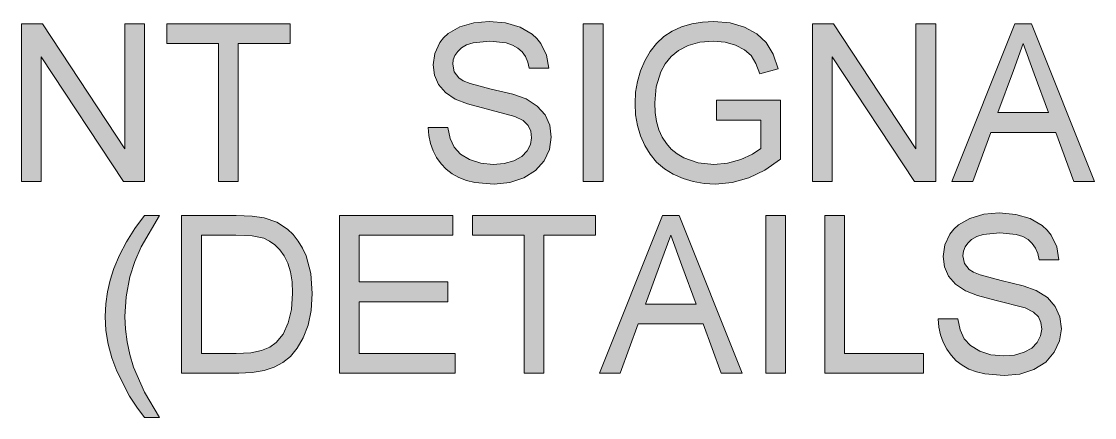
# Model space of a CAD drawing. Header units: metres. Extents: x 902 to 1205, y -4 to 36.
# Drawn here: x 1010.08 to 1013.498, y 13.099 to 14.36 of the extents above; entities that cross this region are included whole.
import ezdxf

# ---------------------------------------------------------------- set-up
doc = ezdxf.new("R2010")
doc.units = ezdxf.units.M
doc.layers.add('A-GENM', color=13, linetype='Continuous', lineweight=5)

# ---------------------------------------------------------------- blocks, each defined once
blk = doc.blocks.new('Signage_Tenant Building - Tenant Signage with Back Panel-3230788-North - Grids A')
at = {"layer": 'A-GENM'}
for points in [[(1011.5854, 13.842), (1011.6355, 13.8469), (1011.6803, 13.8616), (1011.7176, 13.8851), (1011.7451, 13.9164), (1011.762, 13.9528), (1011.7676, 13.9915), (1011.7627, 14.0294), (1011.748, 14.0625), (1011.7231, 14.0906), (1011.6873, 14.1134), (1011.6454, 14.1281), (1011.5091, 14.1626), (1011.4874, 14.1714), (1011.4736, 14.18), (1011.4587, 14.1994), (1011.4537, 14.2235), (1011.4554, 14.2382), (1011.4607, 14.2518), (1011.4695, 14.2643), (1011.4819, 14.2756), (1011.4981, 14.2851), (1011.5184, 14.2918), (1011.5717, 14.2972), (1011.6238, 14.2918), (1011.6444, 14.2849), (1011.6614, 14.2754), (1011.675, 14.2632), (1011.6854, 14.2484), (1011.6927, 14.2309), (1011.6969, 14.2109), (1011.7597, 14.2109), (1011.7527, 14.2525), (1011.7348, 14.2895), (1011.7131, 14.3141), (1011.7067, 14.32), (1011.6686, 14.3421), (1011.6223, 14.3555), (1011.5693, 14.36), (1011.5204, 14.3557), (1011.4762, 14.3429), (1011.4394, 14.3218), (1011.4248, 14.3083), (1011.4126, 14.2927), (1011.3963, 14.2585), (1011.3909, 14.2217), (1011.3953, 14.1888), (1011.4085, 14.1593), (1011.4306, 14.1337), (1011.4619, 14.1125), (1011.5003, 14.0974), (1011.6517, 14.0576), (1011.6785, 14.0446), (1011.6944, 14.0291), (1011.7022, 14.0109), (1011.7048, 13.9899), (1011.7013, 13.9683), (1011.6909, 13.9478), (1011.6733, 13.9299), (1011.6485, 13.9163), (1011.6179, 13.9077), (1011.5829, 13.9048), (1011.5432, 13.9086), (1011.5076, 13.92), (1011.4785, 13.9375), (1011.4582, 13.9597), (1011.4452, 13.9877), (1011.438, 14.0225), (1011.3752, 14.0225), (1011.3774, 13.9965), (1011.3826, 13.9718), (1011.3909, 13.9485), (1011.4023, 13.9266), (1011.4164, 13.9068), (1011.4329, 13.8895), (1011.4518, 13.875), (1011.4732, 13.8631), (1011.4972, 13.8539), (1011.5238, 13.8473)], [(1012.2902, 13.842), (1012.3441, 13.847), (1012.3967, 13.8619), (1012.4479, 13.8866), (1012.4975, 13.9211), (1012.4975, 14.1089), (1012.2934, 14.1089), (1012.2934, 14.0461), (1012.4347, 14.0461), (1012.4347, 13.9553), (1012.4079, 13.9376), (1012.3711, 13.9209), (1012.3287, 13.9088), (1012.2852, 13.9048), (1012.2359, 13.9102), (1012.1895, 13.9262), (1012.1683, 13.9383), (1012.1498, 13.9533), (1012.134, 13.9711), (1012.1208, 13.9917), (1012.1105, 14.0151), (1012.1031, 14.0411), (1012.0984, 14.076), (1012.0972, 14.1011), (1012.1021, 14.1523), (1012.1168, 14.1997), (1012.1307, 14.225), (1012.1491, 14.2481), (1012.1732, 14.268), (1012.2038, 14.2837), (1012.2409, 14.2938), (1012.2842, 14.2972), (1012.3212, 14.2941), (1012.3548, 14.2846), (1012.3829, 14.27), (1012.4037, 14.2512), (1012.4194, 14.2262), (1012.4323, 14.1931), (1012.4902, 14.2094), (1012.4742, 14.2558), (1012.4523, 14.2925), (1012.4226, 14.3208), (1012.3834, 14.3422), (1012.3369, 14.3555), (1012.2852, 14.36), (1012.2489, 14.3581), (1012.2147, 14.3523), (1012.1828, 14.3427), (1012.153, 14.3292), (1012.126, 14.3118), (1012.1023, 14.2903), (1012.082, 14.2647), (1012.065, 14.2351), (1012.0516, 14.2028), (1012.0421, 14.1693), (1012.0363, 14.1345), (1012.0344, 14.0986), (1012.0363, 14.0626), (1012.0421, 14.0283), (1012.0517, 13.9958), (1012.0651, 13.965), (1012.0823, 13.9369), (1012.1032, 13.9122), (1012.1278, 13.8912), (1012.1561, 13.8736), (1012.1871, 13.8598), (1012.2198, 13.8499), (1012.2542, 13.844)], [(1010.0802, 13.8499), (1010.143, 13.8499), (1010.143, 14.2479), (1010.4054, 13.8499), (1010.4726, 13.8499), (1010.4726, 14.3522), (1010.4099, 14.3522), (1010.4099, 13.9542), (1010.1474, 14.3522), (1010.0802, 14.3522), (1010.0802, 14.076)], [(1010.7709, 13.8499), (1010.7709, 14.2894), (1010.9357, 14.2894), (1010.9357, 14.3522), (1010.5433, 14.3522), (1010.5433, 14.2894), (1010.7081, 14.2894), (1010.7081, 13.8499)], [(1011.9324, 13.8499), (1011.9324, 14.3522), (1011.8696, 14.352), (1011.8696, 13.8499)], [(1012.6623, 13.8499), (1012.6623, 14.2479), (1012.9247, 13.8499), (1012.9919, 13.8499), (1012.9919, 14.3522), (1012.9291, 14.3522), (1012.9291, 13.9542), (1012.6667, 14.3522), (1012.5995, 14.3522), (1012.5995, 13.8499)], [(1010.4726, 13.0987), (1010.5197, 13.0987), (1010.4717, 13.1791), (1010.4373, 13.2596), (1010.4253, 13.2998), (1010.4167, 13.34), (1010.4116, 13.3803), (1010.4099, 13.4205), (1010.4138, 13.4836), (1010.4257, 13.5464), (1010.4409, 13.5956), (1010.461, 13.6428), (1010.5197, 13.7423), (1010.4726, 13.7423), (1010.4416, 13.7002), (1010.4148, 13.6581), (1010.3924, 13.6159), (1010.3743, 13.5735), (1010.3595, 13.5239), (1010.3539, 13.4989), (1010.3488, 13.4603), (1010.3471, 13.4209), (1010.3493, 13.376), (1010.3562, 13.3319), (1010.3676, 13.2886), (1010.3835, 13.246), (1010.424, 13.167), (1010.4473, 13.1315)], [(1011.0926, 13.24), (1011.4615, 13.24), (1011.4615, 13.3028), (1011.1554, 13.3028), (1011.1554, 13.4676), (1011.438, 13.4676), (1011.438, 13.5304), (1011.1554, 13.5304), (1011.1554, 13.6795), (1011.4537, 13.6795), (1011.4537, 13.7423), (1011.0926, 13.7423), (1011.0926, 13.5239)], [(1011.744, 13.24), (1011.744, 13.6795), (1011.9088, 13.6795), (1011.9088, 13.7423), (1011.5164, 13.7423), (1011.5164, 13.6795), (1011.6813, 13.6795), (1011.6813, 13.24)], [(1012.4504, 13.24), (1012.5132, 13.24), (1012.5132, 13.7423), (1012.4504, 13.7423), (1012.4504, 13.5239)], [(1012.9527, 13.24), (1012.9527, 13.3028), (1012.7015, 13.3028), (1012.7015, 13.7423), (1012.6387, 13.7423), (1012.6387, 13.24)], [(1013.2099, 13.2322), (1013.26, 13.237), (1013.3049, 13.2517), (1013.3422, 13.2752), (1013.3696, 13.3065), (1013.3865, 13.3429), (1013.3921, 13.3816), (1013.3873, 13.4195), (1013.3726, 13.4526), (1013.3476, 13.4807), (1013.3118, 13.5035), (1013.27, 13.5182), (1013.1337, 13.5528), (1013.112, 13.5615), (1013.0982, 13.5701), (1013.0832, 13.5895), (1013.0782, 13.6136), (1013.08, 13.6284), (1013.0853, 13.6419), (1013.0941, 13.6544), (1013.1064, 13.6658), (1013.1226, 13.6752), (1013.143, 13.6819), (1013.1963, 13.6873), (1013.2484, 13.6819), (1013.269, 13.6751), (1013.286, 13.6655), (1013.2995, 13.6533), (1013.31, 13.6385), (1013.3173, 13.621), (1013.3215, 13.601), (1013.3843, 13.601), (1013.3772, 13.6426), (1013.3594, 13.6796), (1013.3466, 13.6959), (1013.3313, 13.7101), (1013.2932, 13.7322), (1013.2468, 13.7457), (1013.1939, 13.7501), (1013.145, 13.7459), (1013.1008, 13.733), (1013.064, 13.7119), (1013.0493, 13.6984), (1013.0372, 13.6829), (1013.0209, 13.6486), (1013.0154, 13.6118), (1013.0198, 13.5789), (1013.033, 13.5494), (1013.0552, 13.5238), (1013.0864, 13.5027), (1013.1248, 13.4876), (1013.2763, 13.4477), (1013.3031, 13.4347), (1013.3189, 13.4192), (1013.3268, 13.4011), (1013.3294, 13.38), (1013.3259, 13.3585), (1013.3154, 13.3379), (1013.2924, 13.317), (1013.2731, 13.3064), (1013.2425, 13.2978), (1013.2075, 13.2949), (1013.1677, 13.2987), (1013.1322, 13.3101), (1013.1031, 13.3276), (1013.0828, 13.3498), (1013.0697, 13.3778), (1013.0625, 13.4127), (1012.9997, 13.4127), (1013.0019, 13.3866), (1013.0072, 13.362), (1013.0155, 13.3387), (1013.0291, 13.3135), (1013.0409, 13.2969), (1013.0575, 13.2797), (1013.0764, 13.2651), (1013.1116, 13.2479), (1013.1217, 13.244), (1013.1484, 13.2374)]]:
    blk.add_hatch(color=256, dxfattribs=at).paths.add_polyline_path(points)
h = blk.add_hatch(color=256, dxfattribs=at)
h.paths.add_polyline_path([(1013.4314, 13.8499), (1013.4977, 13.8499), (1013.2974, 14.3522), (1013.2439, 14.3522), (1013.0434, 13.8499), (1013.1096, 13.8499), (1013.167, 14.0068), (1013.374, 14.0068)])
h.paths.add_polyline_path([(1013.1901, 14.0696), (1013.2705, 14.2894), (1013.3511, 14.0696)])
h = blk.add_hatch(color=256, dxfattribs=at)
h.paths.add_polyline_path([(1010.772, 13.24), (1010.815, 13.2421), (1010.8527, 13.2486), (1010.8853, 13.2592), (1010.9127, 13.2738), (1010.9367, 13.2935), (1010.9586, 13.3193), (1010.9777, 13.3521), (1010.9929, 13.3925), (1011.003, 13.4399), (1011.0063, 13.4938), (1011.0014, 13.5573), (1010.9866, 13.6133), (1010.9754, 13.6382), (1010.9618, 13.6609), (1010.9457, 13.6812), (1010.9235, 13.7015), (1010.8933, 13.7211), (1010.8533, 13.735), (1010.8154, 13.7405), (1010.7636, 13.7423), (1010.5904, 13.7423), (1010.5904, 13.24)])
h.paths.add_polyline_path([(1010.7642, 13.3028), (1010.6531, 13.3028), (1010.6531, 13.6795), (1010.7625, 13.6795), (1010.8154, 13.677), (1010.8516, 13.6694), (1010.87, 13.6607), (1010.887, 13.6485), (1010.9026, 13.6328), (1010.9167, 13.6138), (1010.9285, 13.5907), (1010.9368, 13.5632), (1010.9422, 13.5239), (1010.9435, 13.4948), (1010.9401, 13.4432), (1010.9299, 13.3998), (1010.9135, 13.3647), (1010.8917, 13.3375), (1010.8714, 13.3228), (1010.8451, 13.3119), (1010.8102, 13.3051)])
h = blk.add_hatch(color=256, dxfattribs=at)
h.paths.add_polyline_path([(1011.9873, 13.24), (1012.0447, 13.397), (1012.2517, 13.397), (1012.3091, 13.24), (1012.3754, 13.24), (1012.1751, 13.7423), (1012.1216, 13.7423), (1011.9211, 13.24), (1011.9763, 13.24)])
h.paths.add_polyline_path([(1012.2288, 13.4597), (1012.0678, 13.4597), (1012.1482, 13.6795), (1012.2052, 13.5239)])
for p, q in [((1011.5204, 14.3557), (1011.4762, 14.3429)), ((1011.5693, 14.36), (1011.5204, 14.3557)), ((1011.6223, 14.3555), (1011.5693, 14.36)), ((1011.6686, 14.3421), (1011.6223, 14.3555)), ((1012.2489, 14.3581), (1012.2147, 14.3523)), ((1012.2852, 14.36), (1012.2489, 14.3581)), ((1012.3369, 14.3555), (1012.2852, 14.36)), ((1012.3834, 14.3422), (1012.3369, 14.3555)), ((1010.1474, 14.3522), (1010.0802, 14.3522)), ((1010.0802, 14.3522), (1010.0802, 13.8499)), ((1010.4099, 13.9542), (1010.1474, 14.3522)), ((1010.4726, 14.3522), (1010.4099, 14.3522)), ((1010.4099, 14.3522), (1010.4099, 13.9542)), ((1010.4726, 13.8499), (1010.4726, 14.3522)), ((1010.9357, 14.3522), (1010.5433, 14.3522)), ((1010.5433, 14.3522), (1010.5433, 14.2894)), ((1010.9357, 14.2894), (1010.9357, 14.3522)), ((1011.4394, 14.3218), (1011.4248, 14.3083)), ((1011.4762, 14.3429), (1011.4394, 14.3218)), ((1011.7067, 14.32), (1011.6686, 14.3421)), ((1011.722, 14.3058), (1011.7067, 14.32)), ((1011.9324, 14.3522), (1011.8696, 14.3522)), ((1011.8696, 14.3522), (1011.8696, 13.8499)), ((1011.9324, 13.8499), (1011.9324, 14.3522)), ((1012.153, 14.3292), (1012.126, 14.3118)), ((1012.1828, 14.3427), (1012.153, 14.3292)), ((1012.2147, 14.3523), (1012.1828, 14.3427)), ((1012.4226, 14.3208), (1012.3834, 14.3422)), ((1012.4523, 14.2925), (1012.4226, 14.3208)), ((1012.6667, 14.3522), (1012.5995, 14.3522)), ((1012.5995, 14.3522), (1012.5995, 13.8499)), ((1012.9291, 13.9542), (1012.6667, 14.3522)), ((1012.9919, 14.3522), (1012.9291, 14.3522)), ((1012.9291, 14.3522), (1012.9291, 13.9542)), ((1012.9919, 13.8499), (1012.9919, 14.3522)), ((1013.2439, 14.3522), (1013.0434, 13.8499)), ((1013.2974, 14.3522), (1013.2439, 14.3522)), ((1013.4977, 13.8499), (1013.2974, 14.3522)), ((1010.5433, 14.2894), (1010.7081, 14.2894)), ((1010.7081, 14.2894), (1010.7081, 13.8499)), ((1010.7709, 13.8499), (1010.7709, 14.2894)), ((1010.7709, 14.2894), (1010.9357, 14.2894)), ((1011.4126, 14.2927), (1011.3963, 14.2585)), ((1011.4248, 14.3083), (1011.4126, 14.2927)), ((1011.4981, 14.2851), (1011.5184, 14.2918)), ((1011.5184, 14.2918), (1011.5717, 14.2972)), ((1011.5717, 14.2972), (1011.6238, 14.2918)), ((1011.6238, 14.2918), (1011.6444, 14.2849)), ((1011.7348, 14.2895), (1011.722, 14.3058)), ((1011.7527, 14.2525), (1011.7348, 14.2895)), ((1012.1023, 14.2903), (1012.082, 14.2647)), ((1012.126, 14.3118), (1012.1023, 14.2903)), ((1012.2038, 14.2837), (1012.2409, 14.2938)), ((1012.2409, 14.2938), (1012.2842, 14.2972)), ((1012.2842, 14.2972), (1012.3212, 14.2941)), ((1012.3212, 14.2941), (1012.3548, 14.2846)), ((1012.4742, 14.2558), (1012.4523, 14.2925)), ((1013.2392, 14.2039), (1013.2705, 14.2894)), ((1013.2705, 14.2894), (1013.3057, 14.1931)), ((1011.3963, 14.2585), (1011.3909, 14.2217)), ((1011.4554, 14.2382), (1011.4607, 14.2518)), ((1011.4607, 14.2518), (1011.4695, 14.2643)), ((1011.4695, 14.2643), (1011.4819, 14.2756)), ((1011.4819, 14.2756), (1011.4981, 14.2851)), ((1011.6444, 14.2849), (1011.6614, 14.2754)), ((1011.6614, 14.2754), (1011.675, 14.2632)), ((1011.675, 14.2632), (1011.6854, 14.2484)), ((1011.7597, 14.2109), (1011.7527, 14.2525)), ((1012.082, 14.2647), (1012.065, 14.2351)), ((1012.1491, 14.2481), (1012.1732, 14.268)), ((1012.1732, 14.268), (1012.2038, 14.2837)), ((1012.3548, 14.2846), (1012.3829, 14.27)), ((1012.3829, 14.27), (1012.4037, 14.2512)), ((1012.4037, 14.2512), (1012.4194, 14.2262)), ((1012.4902, 14.2094), (1012.4742, 14.2558)), ((1010.143, 13.8499), (1010.143, 14.2479)), ((1010.143, 14.2479), (1010.4054, 13.8499)), ((1011.3909, 14.2217), (1011.3953, 14.1888)), ((1011.4537, 14.2235), (1011.4554, 14.2382)), ((1011.4587, 14.1994), (1011.4537, 14.2235)), ((1011.6854, 14.2484), (1011.6927, 14.2309)), ((1011.6927, 14.2309), (1011.6969, 14.2109)), ((1012.065, 14.2351), (1012.0516, 14.2028)), ((1012.1168, 14.1997), (1012.1307, 14.225)), ((1012.1307, 14.225), (1012.1491, 14.2481)), ((1012.4194, 14.2262), (1012.4323, 14.1931)), ((1012.6623, 13.8499), (1012.6623, 14.2479)), ((1012.6623, 14.2479), (1012.9247, 13.8499)), ((1011.3953, 14.1888), (1011.4085, 14.1593)), ((1011.4736, 14.18), (1011.4587, 14.1994)), ((1011.6969, 14.2109), (1011.7597, 14.2109)), ((1012.0516, 14.2028), (1012.0421, 14.1693)), ((1012.1021, 14.1523), (1012.1168, 14.1997)), ((1012.4323, 14.1931), (1012.4902, 14.2094)), ((1013.1901, 14.0696), (1013.2392, 14.2039)), ((1013.3057, 14.1931), (1013.3511, 14.0696)), ((1011.4085, 14.1593), (1011.4306, 14.1337)), ((1011.4874, 14.1714), (1011.4736, 14.18)), ((1011.5091, 14.1626), (1011.4874, 14.1714)), ((1011.5762, 14.1449), (1011.5091, 14.1626)), ((1012.0421, 14.1693), (1012.0363, 14.1345)), ((1012.0972, 14.1011), (1012.1021, 14.1523)), ((1011.4306, 14.1337), (1011.4619, 14.1125)), ((1011.6454, 14.1281), (1011.5762, 14.1449)), ((1011.6873, 14.1134), (1011.6454, 14.1281)), ((1012.0363, 14.1345), (1012.0344, 14.0986)), ((1011.4619, 14.1125), (1011.5003, 14.0974)), ((1011.5003, 14.0974), (1011.5603, 14.0816)), ((1011.5603, 14.0816), (1011.6517, 14.0576)), ((1011.7231, 14.0906), (1011.6873, 14.1134)), ((1011.748, 14.0625), (1011.7231, 14.0906)), ((1012.0344, 14.0986), (1012.0363, 14.0626)), ((1012.0987, 14.0698), (1012.0972, 14.1011)), ((1012.4975, 14.1089), (1012.2934, 14.1089)), ((1012.2934, 14.1089), (1012.2934, 14.0461)), ((1012.4975, 13.9211), (1012.4975, 14.1089)), ((1011.6517, 14.0576), (1011.6785, 14.0446)), ((1011.7627, 14.0294), (1011.748, 14.0625)), ((1012.0363, 14.0626), (1012.0421, 14.0283)), ((1012.1031, 14.0411), (1012.0987, 14.0698)), ((1012.2934, 14.0461), (1012.4347, 14.0461)), ((1012.4347, 14.0461), (1012.4347, 13.9553)), ((1013.3511, 14.0696), (1013.1901, 14.0696)), ((1011.3752, 14.0225), (1011.3774, 13.9965)), ((1011.438, 14.0225), (1011.3752, 14.0225)), ((1011.4452, 13.9877), (1011.438, 14.0225)), ((1011.6785, 14.0446), (1011.6944, 14.0291)), ((1011.6944, 14.0291), (1011.7022, 14.0109)), ((1011.7676, 13.9915), (1011.7627, 14.0294)), ((1012.0421, 14.0283), (1012.0517, 13.9958)), ((1012.1105, 14.0151), (1012.1031, 14.0411)), ((1012.1208, 13.9917), (1012.1105, 14.0151)), ((1011.3774, 13.9965), (1011.3826, 13.9718)), ((1011.4582, 13.9597), (1011.4452, 13.9877)), ((1011.7048, 13.9899), (1011.7013, 13.9683)), ((1011.7022, 14.0109), (1011.7048, 13.9899)), ((1011.762, 13.9528), (1011.7676, 13.9915)), ((1012.0517, 13.9958), (1012.0651, 13.965)), ((1012.134, 13.9711), (1012.1208, 13.9917)), ((1013.1096, 13.8499), (1013.167, 14.0068)), ((1013.167, 14.0068), (1013.374, 14.0068)), ((1013.374, 14.0068), (1013.4314, 13.8499)), ((1011.3826, 13.9718), (1011.3909, 13.9485)), ((1011.3909, 13.9485), (1011.4023, 13.9266)), ((1011.4785, 13.9375), (1011.4582, 13.9597)), ((1011.6909, 13.9478), (1011.6733, 13.9299)), ((1011.7013, 13.9683), (1011.6909, 13.9478)), ((1011.7451, 13.9164), (1011.762, 13.9528)), ((1012.0651, 13.965), (1012.0823, 13.9369)), ((1012.1498, 13.9533), (1012.134, 13.9711)), ((1012.1683, 13.9383), (1012.1498, 13.9533)), ((1012.4347, 13.9553), (1012.4079, 13.9376)), ((1011.4023, 13.9266), (1011.4164, 13.9068)), ((1011.5076, 13.92), (1011.4785, 13.9375)), ((1011.5432, 13.9086), (1011.5076, 13.92)), ((1011.6485, 13.9163), (1011.6179, 13.9077)), ((1011.6733, 13.9299), (1011.6485, 13.9163)), ((1011.7176, 13.8851), (1011.7451, 13.9164)), ((1012.0823, 13.9369), (1012.1032, 13.9122)), ((1012.1032, 13.9122), (1012.1278, 13.8912)), ((1012.1895, 13.9262), (1012.1683, 13.9383)), ((1012.2359, 13.9102), (1012.1895, 13.9262)), ((1012.2852, 13.9048), (1012.2359, 13.9102)), ((1012.3711, 13.9209), (1012.3287, 13.9088)), ((1012.4079, 13.9376), (1012.3711, 13.9209)), ((1012.4479, 13.8866), (1012.4975, 13.9211)), ((1011.4164, 13.9068), (1011.4329, 13.8895)), ((1011.4329, 13.8895), (1011.4518, 13.875)), ((1011.5829, 13.9048), (1011.5432, 13.9086)), ((1011.6179, 13.9077), (1011.5829, 13.9048)), ((1011.6803, 13.8616), (1011.7176, 13.8851)), ((1012.1278, 13.8912), (1012.1561, 13.8736)), ((1012.3287, 13.9088), (1012.2852, 13.9048)), ((1012.3967, 13.8619), (1012.4479, 13.8866)), ((1010.0802, 13.8499), (1010.143, 13.8499)), ((1010.4054, 13.8499), (1010.4726, 13.8499)), ((1010.7081, 13.8499), (1010.7709, 13.8499)), ((1011.4518, 13.875), (1011.4732, 13.8631)), ((1011.4732, 13.8631), (1011.4972, 13.8539)), ((1011.4972, 13.8539), (1011.5238, 13.8473)), ((1011.5238, 13.8473), (1011.5854, 13.842)), ((1011.5854, 13.842), (1011.6355, 13.8469)), ((1011.6355, 13.8469), (1011.6803, 13.8616)), ((1011.8696, 13.8499), (1011.9324, 13.8499)), ((1012.1561, 13.8736), (1012.1871, 13.8598)), ((1012.1871, 13.8598), (1012.2198, 13.8499)), ((1012.2198, 13.8499), (1012.2542, 13.844)), ((1012.2542, 13.844), (1012.2902, 13.842)), ((1012.2902, 13.842), (1012.3441, 13.847)), ((1012.3441, 13.847), (1012.3967, 13.8619)), ((1012.5995, 13.8499), (1012.6623, 13.8499)), ((1012.9247, 13.8499), (1012.9919, 13.8499)), ((1013.0434, 13.8499), (1013.1096, 13.8499)), ((1013.4314, 13.8499), (1013.4977, 13.8499)), ((1010.4726, 13.7423), (1010.4416, 13.7002)), ((1010.461, 13.6428), (1010.5197, 13.7423)), ((1010.5197, 13.7423), (1010.4726, 13.7423)), ((1010.7636, 13.7423), (1010.5904, 13.7423)), ((1010.5904, 13.7423), (1010.5904, 13.24)), ((1010.8154, 13.7405), (1010.7636, 13.7423)), ((1010.8533, 13.735), (1010.8154, 13.7405)), ((1011.4537, 13.7423), (1011.0926, 13.7423)), ((1011.0926, 13.7423), (1011.0926, 13.24)), ((1011.4537, 13.6795), (1011.4537, 13.7423)), ((1011.9088, 13.7423), (1011.5164, 13.7423)), ((1011.5164, 13.7423), (1011.5164, 13.6795)), ((1011.9088, 13.6795), (1011.9088, 13.7423)), ((1012.1216, 13.7423), (1011.9211, 13.24)), ((1012.1751, 13.7423), (1012.1216, 13.7423)), ((1012.3754, 13.24), (1012.1751, 13.7423)), ((1012.5132, 13.7423), (1012.4504, 13.7423)), ((1012.4504, 13.7423), (1012.4504, 13.24)), ((1012.5132, 13.24), (1012.5132, 13.7423)), ((1012.7015, 13.7423), (1012.6387, 13.7423)), ((1012.6387, 13.7423), (1012.6387, 13.24)), ((1012.7015, 13.3028), (1012.7015, 13.7423)), ((1013.145, 13.7459), (1013.1008, 13.733)), ((1013.1939, 13.7501), (1013.145, 13.7459)), ((1013.2468, 13.7457), (1013.1939, 13.7501)), ((1013.2932, 13.7322), (1013.2468, 13.7457)), ((1010.8933, 13.7211), (1010.8533, 13.735)), ((1010.9271, 13.6991), (1010.8933, 13.7211)), ((1013.064, 13.7119), (1013.0493, 13.6984)), ((1013.1008, 13.733), (1013.064, 13.7119)), ((1013.3313, 13.7101), (1013.2932, 13.7322)), ((1013.3466, 13.6959), (1013.3313, 13.7101)), ((1010.4416, 13.7002), (1010.4148, 13.6581)), ((1010.6531, 13.3028), (1010.6531, 13.6795)), ((1010.6531, 13.6795), (1010.7625, 13.6795)), ((1010.7625, 13.6795), (1010.8154, 13.677)), ((1010.8154, 13.677), (1010.8516, 13.6694)), ((1010.9457, 13.6812), (1010.9271, 13.6991)), ((1010.9618, 13.6609), (1010.9457, 13.6812)), ((1011.1554, 13.5304), (1011.1554, 13.6795)), ((1011.1554, 13.6795), (1011.4537, 13.6795)), ((1011.5164, 13.6795), (1011.6813, 13.6795)), ((1011.6813, 13.6795), (1011.6813, 13.24)), ((1011.744, 13.24), (1011.744, 13.6795)), ((1011.744, 13.6795), (1011.9088, 13.6795)), ((1012.1169, 13.594), (1012.1482, 13.6795)), ((1012.1482, 13.6795), (1012.1834, 13.5832)), ((1013.0372, 13.6829), (1013.0209, 13.6486)), ((1013.0493, 13.6984), (1013.0372, 13.6829)), ((1013.1064, 13.6658), (1013.1226, 13.6752)), ((1013.1226, 13.6752), (1013.143, 13.6819)), ((1013.143, 13.6819), (1013.1963, 13.6873)), ((1013.1963, 13.6873), (1013.2484, 13.6819)), ((1013.2484, 13.6819), (1013.269, 13.6751)), ((1013.269, 13.6751), (1013.286, 13.6655)), ((1013.3594, 13.6796), (1013.3466, 13.6959)), ((1013.3772, 13.6426), (1013.3594, 13.6796)), ((1010.4148, 13.6581), (1010.3924, 13.6159)), ((1010.4409, 13.5956), (1010.461, 13.6428)), ((1010.8516, 13.6694), (1010.87, 13.6607)), ((1010.87, 13.6607), (1010.887, 13.6485)), ((1010.887, 13.6485), (1010.9026, 13.6328)), ((1010.9754, 13.6382), (1010.9618, 13.6609)), ((1010.9866, 13.6133), (1010.9754, 13.6382)), ((1013.0209, 13.6486), (1013.0154, 13.6118)), ((1013.08, 13.6284), (1013.0853, 13.6419)), ((1013.0853, 13.6419), (1013.0941, 13.6544)), ((1013.0941, 13.6544), (1013.1064, 13.6658)), ((1013.286, 13.6655), (1013.2995, 13.6533)), ((1013.2995, 13.6533), (1013.31, 13.6385)), ((1013.31, 13.6385), (1013.3173, 13.621)), ((1013.3843, 13.601), (1013.3772, 13.6426)), ((1010.3924, 13.6159), (1010.3743, 13.5735)), ((1010.9026, 13.6328), (1010.9167, 13.6138)), ((1010.9167, 13.6138), (1010.9285, 13.5907)), ((1011.0014, 13.5573), (1010.9866, 13.6133)), ((1013.0154, 13.6118), (1013.0198, 13.5789)), ((1013.0782, 13.6136), (1013.08, 13.6284)), ((1013.0832, 13.5895), (1013.0782, 13.6136)), ((1013.3173, 13.621), (1013.3215, 13.601)), ((1010.3743, 13.5735), (1010.3624, 13.5366)), ((1010.4257, 13.5464), (1010.4409, 13.5956)), ((1010.9285, 13.5907), (1010.9368, 13.5632)), ((1012.0678, 13.4597), (1012.1169, 13.594)), ((1012.1834, 13.5832), (1012.2288, 13.4597)), ((1013.0198, 13.5789), (1013.033, 13.5494)), ((1013.0982, 13.5701), (1013.0832, 13.5895)), ((1013.112, 13.5615), (1013.0982, 13.5701)), ((1013.3215, 13.601), (1013.3843, 13.601)), ((1010.3624, 13.5366), (1010.3539, 13.4989)), ((1010.4138, 13.4836), (1010.4257, 13.5464)), ((1010.9368, 13.5632), (1010.9419, 13.5313)), ((1011.0063, 13.4938), (1011.0014, 13.5573)), ((1013.033, 13.5494), (1013.0552, 13.5238)), ((1013.1337, 13.5528), (1013.112, 13.5615)), ((1013.2007, 13.535), (1013.1337, 13.5528)), ((1013.27, 13.5182), (1013.2007, 13.535)), ((1010.9419, 13.5313), (1010.9435, 13.4948)), ((1011.438, 13.5304), (1011.1554, 13.5304)), ((1011.438, 13.4676), (1011.438, 13.5304)), ((1013.0552, 13.5238), (1013.0864, 13.5027)), ((1013.0864, 13.5027), (1013.1248, 13.4876)), ((1013.3118, 13.5035), (1013.27, 13.5182)), ((1013.3476, 13.4807), (1013.3118, 13.5035)), ((1010.3539, 13.4989), (1010.3488, 13.4603)), ((1010.4099, 13.4205), (1010.4138, 13.4836)), ((1010.9435, 13.4948), (1010.9401, 13.4432)), ((1011.003, 13.4399), (1011.0063, 13.4938)), ((1011.1554, 13.3028), (1011.1554, 13.4676)), ((1011.1554, 13.4676), (1011.438, 13.4676)), ((1013.1248, 13.4876), (1013.1848, 13.4717)), ((1013.1848, 13.4717), (1013.2763, 13.4477)), ((1013.3726, 13.4526), (1013.3476, 13.4807)), ((1010.3488, 13.4603), (1010.3471, 13.4209)), ((1010.9401, 13.4432), (1010.9299, 13.3998)), ((1010.9929, 13.3925), (1011.003, 13.4399)), ((1012.2288, 13.4597), (1012.0678, 13.4597)), ((1013.2763, 13.4477), (1013.3031, 13.4347)), ((1013.3031, 13.4347), (1013.3189, 13.4192)), ((1013.3873, 13.4195), (1013.3726, 13.4526)), ((1010.3471, 13.4209), (1010.3493, 13.376)), ((1010.4116, 13.3803), (1010.4099, 13.4205)), ((1010.9299, 13.3998), (1010.9135, 13.3647)), ((1011.9873, 13.24), (1012.0447, 13.397)), ((1012.0447, 13.397), (1012.2517, 13.397)), ((1012.2517, 13.397), (1012.3091, 13.24)), ((1012.9997, 13.4127), (1013.0019, 13.3866)), ((1013.0625, 13.4127), (1012.9997, 13.4127)), ((1013.0697, 13.3778), (1013.0625, 13.4127)), ((1013.3189, 13.4192), (1013.3268, 13.4011)), ((1013.3268, 13.4011), (1013.3294, 13.38)), ((1013.3921, 13.3816), (1013.3873, 13.4195)), ((1010.3493, 13.376), (1010.3562, 13.3319)), ((1010.4167, 13.34), (1010.4116, 13.3803)), ((1010.9135, 13.3647), (1010.8917, 13.3375)), ((1010.9777, 13.3521), (1010.9929, 13.3925)), ((1013.0019, 13.3866), (1013.0072, 13.362)), ((1013.0828, 13.3498), (1013.0697, 13.3778)), ((1013.3294, 13.38), (1013.3259, 13.3585)), ((1013.3865, 13.3429), (1013.3921, 13.3816)), ((1010.3562, 13.3319), (1010.3676, 13.2886)), ((1010.4253, 13.2998), (1010.4167, 13.34)), ((1010.8917, 13.3375), (1010.8714, 13.3228)), ((1010.9586, 13.3193), (1010.9777, 13.3521)), ((1013.0072, 13.362), (1013.0155, 13.3387)), ((1013.0155, 13.3387), (1013.0268, 13.3168)), ((1013.1031, 13.3276), (1013.0828, 13.3498)), ((1013.3154, 13.3379), (1013.2979, 13.32)), ((1013.3259, 13.3585), (1013.3154, 13.3379)), ((1013.3696, 13.3065), (1013.3865, 13.3429)), ((1010.4373, 13.2596), (1010.4253, 13.2998)), ((1010.7642, 13.3028), (1010.6531, 13.3028)), ((1010.8102, 13.3051), (1010.7642, 13.3028)), ((1010.8451, 13.3119), (1010.8102, 13.3051)), ((1010.8714, 13.3228), (1010.8451, 13.3119)), ((1010.9367, 13.2935), (1010.9586, 13.3193)), ((1011.4615, 13.3028), (1011.1554, 13.3028)), ((1011.4615, 13.24), (1011.4615, 13.3028)), ((1012.9527, 13.3028), (1012.7015, 13.3028)), ((1012.9527, 13.24), (1012.9527, 13.3028)), ((1013.0268, 13.3168), (1013.0409, 13.2969)), ((1013.0409, 13.2969), (1013.0575, 13.2797)), ((1013.1322, 13.3101), (1013.1031, 13.3276)), ((1013.1677, 13.2987), (1013.1322, 13.3101)), ((1013.2075, 13.2949), (1013.1677, 13.2987)), ((1013.2425, 13.2978), (1013.2075, 13.2949)), ((1013.2731, 13.3064), (1013.2425, 13.2978)), ((1013.2979, 13.32), (1013.2731, 13.3064)), ((1013.3422, 13.2752), (1013.3696, 13.3065)), ((1010.3676, 13.2886), (1010.3835, 13.246)), ((1010.8853, 13.2592), (1010.9127, 13.2738)), ((1010.9127, 13.2738), (1010.9367, 13.2935)), ((1013.0575, 13.2797), (1013.0764, 13.2651)), ((1013.0764, 13.2651), (1013.0978, 13.2532)), ((1013.3049, 13.2517), (1013.3422, 13.2752)), ((1010.3835, 13.246), (1010.424, 13.167)), ((1010.4717, 13.1791), (1010.4373, 13.2596)), ((1010.5904, 13.24), (1010.772, 13.24)), ((1010.772, 13.24), (1010.815, 13.2421)), ((1010.815, 13.2421), (1010.8527, 13.2486)), ((1010.8527, 13.2486), (1010.8853, 13.2592)), ((1011.0926, 13.24), (1011.4615, 13.24)), ((1011.6813, 13.24), (1011.744, 13.24)), ((1011.9211, 13.24), (1011.9873, 13.24)), ((1012.3091, 13.24), (1012.3754, 13.24)), ((1012.4504, 13.24), (1012.5132, 13.24)), ((1012.6387, 13.24), (1012.9527, 13.24)), ((1013.0978, 13.2532), (1013.1217, 13.244)), ((1013.1217, 13.244), (1013.1484, 13.2374)), ((1013.1484, 13.2374), (1013.2099, 13.2322)), ((1013.2099, 13.2322), (1013.26, 13.237)), ((1013.26, 13.237), (1013.3049, 13.2517)), ((1010.424, 13.167), (1010.4473, 13.1315)), ((1010.5197, 13.0987), (1010.4717, 13.1791)), ((1010.4473, 13.1315), (1010.4726, 13.0987)), ((1010.4726, 13.0987), (1010.5197, 13.0987))]:
    blk.add_line(p, q, dxfattribs=at)

msp = doc.modelspace()

# ---------------------------------------------------------------- block references
at = {"layer": 'A-GENM'}
msp.add_blockref('Signage_Tenant Building - Tenant Signage with Back Panel-3230788-North - Grids A', (0, 0), dxfattribs=at)

doc.saveas('drawing.dxf')
